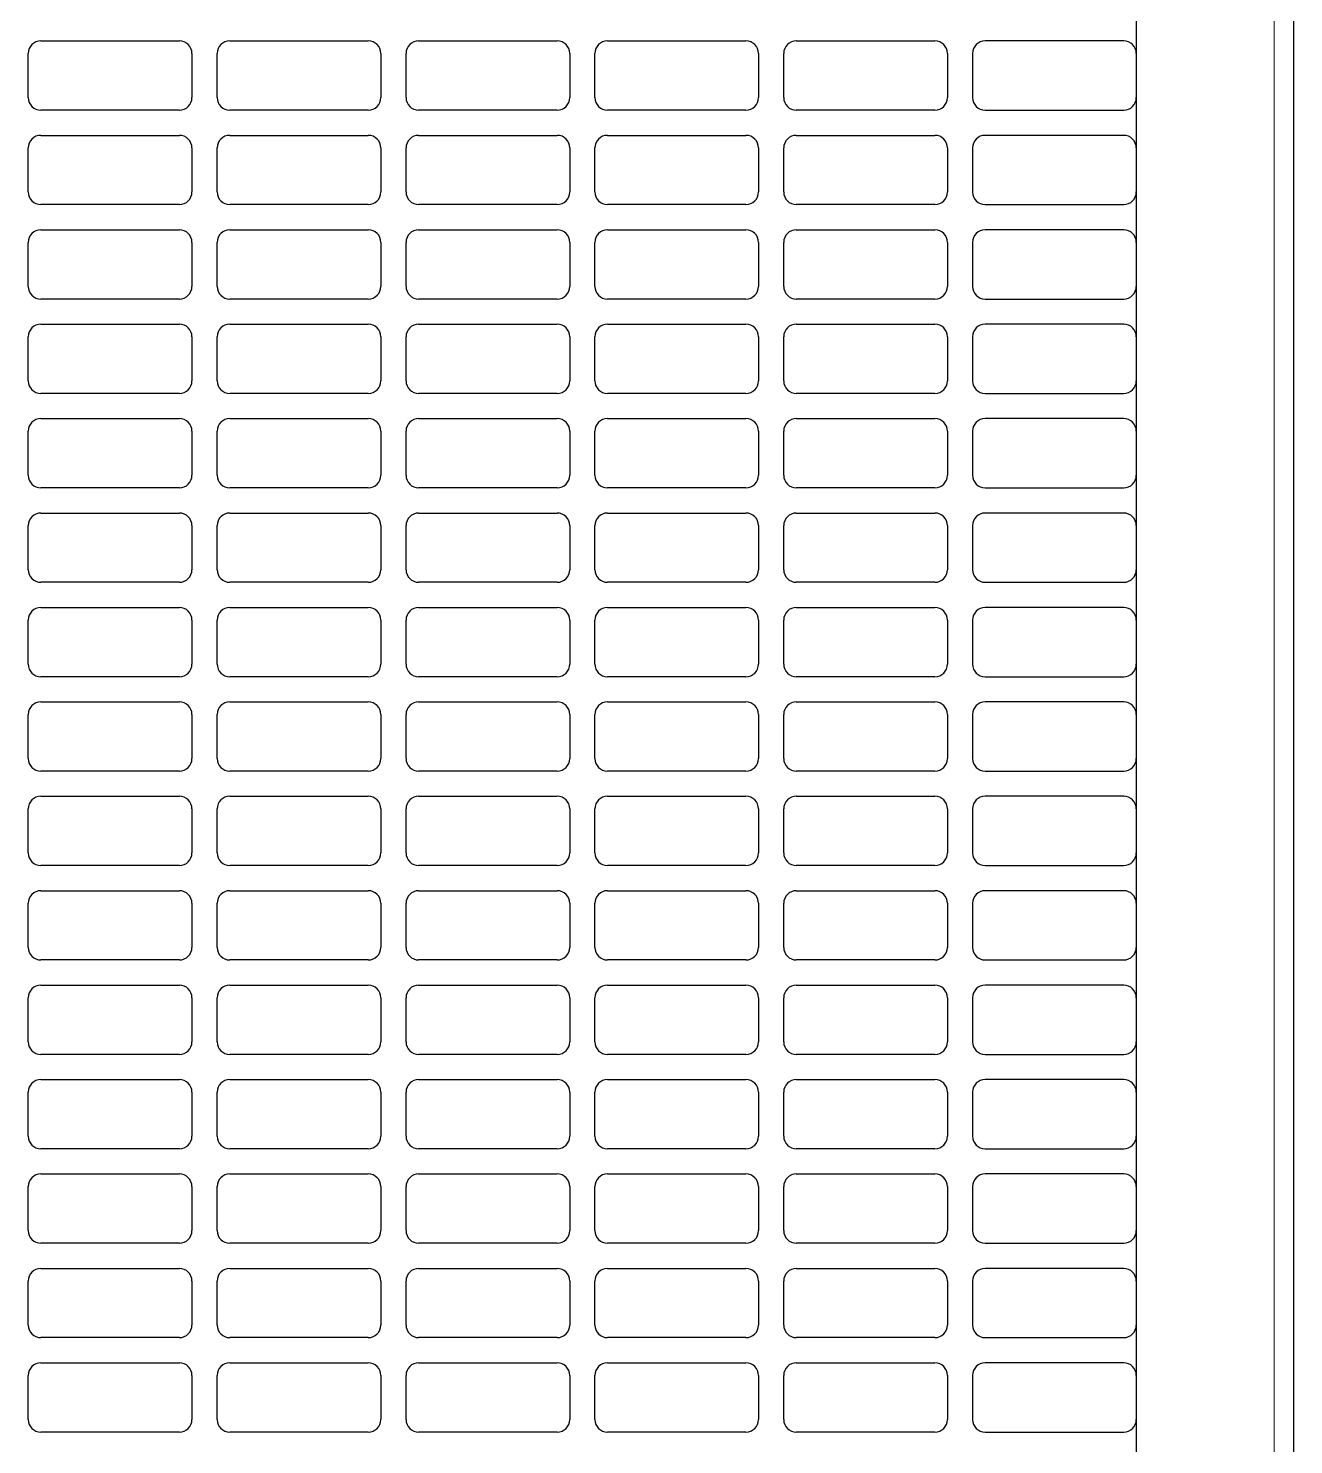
# Model space of a CAD drawing. Header units: millimetres. Extents: x -431 to 638, y -14 to 1990.
# Drawn here: x 372.8 to 573.8, y 339.2 to 564.2 of the extents above; entities that cross this region are included whole.
import ezdxf

# ---------------------------------------------------------------- set-up
doc = ezdxf.new("R2010")
doc.units = ezdxf.units.MM

msp = doc.modelspace()

# ---------------------------------------------------------------- linework, layer by layer
at = {"color": 7, "linetype": 'Continuous', "lineweight": 25}
for p, q in [((573.77, 1842.16), (573.77, 159.16)), ((548.77, 1812.96), (548.77, 159.16)), ((374.77, 562.16), (396.77, 562.16)), ((404.77, 562.16), (426.77, 562.16)), ((434.77, 562.16), (456.77, 562.16)), ((464.77, 562.16), (486.77, 562.16)), ((494.77, 562.16), (516.77, 562.16)), ((546.77, 562.16), (524.77, 562.16)), ((372.77, 553.16), (372.77, 560.16)), ((398.77, 560.16), (398.77, 553.16)), ((402.77, 553.16), (402.77, 560.16)), ((428.77, 560.16), (428.77, 553.16)), ((432.77, 553.16), (432.77, 560.16)), ((458.77, 560.16), (458.77, 553.16)), ((462.77, 553.16), (462.77, 560.16)), ((488.77, 560.16), (488.77, 553.16)), ((492.77, 553.16), (492.77, 560.16)), ((518.77, 560.16), (518.77, 553.16)), ((522.77, 560.16), (522.77, 553.16)), ((396.77, 551.16), (374.77, 551.16)), ((426.77, 551.16), (404.77, 551.16)), ((456.77, 551.16), (434.77, 551.16)), ((486.77, 551.16), (464.77, 551.16)), ((516.77, 551.16), (494.77, 551.16)), ((524.77, 551.16), (546.77, 551.16)), ((374.77, 547.16), (396.77, 547.16)), ((404.77, 547.16), (426.77, 547.16)), ((434.77, 547.16), (456.77, 547.16)), ((464.77, 547.16), (486.77, 547.16)), ((494.77, 547.16), (516.77, 547.16)), ((546.77, 547.16), (524.77, 547.16)), ((372.77, 538.16), (372.77, 545.16)), ((398.77, 545.16), (398.77, 538.16)), ((402.77, 538.16), (402.77, 545.16)), ((428.77, 545.16), (428.77, 538.16)), ((432.77, 538.16), (432.77, 545.16)), ((458.77, 545.16), (458.77, 538.16)), ((462.77, 538.16), (462.77, 545.16)), ((488.77, 545.16), (488.77, 538.16)), ((492.77, 538.16), (492.77, 545.16)), ((518.77, 545.16), (518.77, 538.16)), ((522.77, 545.16), (522.77, 538.16)), ((396.77, 536.16), (374.77, 536.16)), ((426.77, 536.16), (404.77, 536.16)), ((456.77, 536.16), (434.77, 536.16)), ((486.77, 536.16), (464.77, 536.16)), ((516.77, 536.16), (494.77, 536.16)), ((524.77, 536.16), (546.77, 536.16)), ((374.77, 532.16), (396.77, 532.16)), ((404.77, 532.16), (426.77, 532.16)), ((434.77, 532.16), (456.77, 532.16)), ((464.77, 532.16), (486.77, 532.16)), ((494.77, 532.16), (516.77, 532.16)), ((546.77, 532.16), (524.77, 532.16)), ((372.77, 523.16), (372.77, 530.16)), ((398.77, 530.16), (398.77, 523.16)), ((402.77, 523.16), (402.77, 530.16)), ((428.77, 530.16), (428.77, 523.16)), ((432.77, 523.16), (432.77, 530.16)), ((458.77, 530.16), (458.77, 523.16)), ((462.77, 523.16), (462.77, 530.16)), ((488.77, 530.16), (488.77, 523.16)), ((492.77, 523.16), (492.77, 530.16)), ((518.77, 530.16), (518.77, 523.16)), ((522.77, 530.16), (522.77, 523.16)), ((396.77, 521.16), (374.77, 521.16)), ((426.77, 521.16), (404.77, 521.16)), ((456.77, 521.16), (434.77, 521.16)), ((486.77, 521.16), (464.77, 521.16)), ((516.77, 521.16), (494.77, 521.16)), ((524.77, 521.16), (546.77, 521.16)), ((374.77, 517.16), (396.77, 517.16)), ((404.77, 517.16), (426.77, 517.16)), ((434.77, 517.16), (456.77, 517.16)), ((464.77, 517.16), (486.77, 517.16)), ((494.77, 517.16), (516.77, 517.16)), ((546.77, 517.16), (524.77, 517.16)), ((372.77, 508.16), (372.77, 515.16)), ((398.77, 515.16), (398.77, 508.16)), ((402.77, 508.16), (402.77, 515.16)), ((428.77, 515.16), (428.77, 508.16)), ((432.77, 508.16), (432.77, 515.16)), ((458.77, 515.16), (458.77, 508.16)), ((462.77, 508.16), (462.77, 515.16)), ((488.77, 515.16), (488.77, 508.16)), ((492.77, 508.16), (492.77, 515.16)), ((518.77, 515.16), (518.77, 508.16)), ((522.77, 515.16), (522.77, 508.16)), ((396.77, 506.16), (374.77, 506.16)), ((426.77, 506.16), (404.77, 506.16)), ((456.77, 506.16), (434.77, 506.16)), ((486.77, 506.16), (464.77, 506.16)), ((516.77, 506.16), (494.77, 506.16)), ((524.77, 506.16), (546.77, 506.16)), ((374.77, 502.16), (396.77, 502.16)), ((404.77, 502.16), (426.77, 502.16)), ((434.77, 502.16), (456.77, 502.16)), ((464.77, 502.16), (486.77, 502.16)), ((494.77, 502.16), (516.77, 502.16)), ((546.77, 502.16), (524.77, 502.16)), ((372.77, 493.16), (372.77, 500.16)), ((398.77, 500.16), (398.77, 493.16)), ((402.77, 493.16), (402.77, 500.16)), ((428.77, 500.16), (428.77, 493.16)), ((432.77, 493.16), (432.77, 500.16)), ((458.77, 500.16), (458.77, 493.16)), ((462.77, 493.16), (462.77, 500.16)), ((488.77, 500.16), (488.77, 493.16)), ((492.77, 493.16), (492.77, 500.16)), ((518.77, 500.16), (518.77, 493.16)), ((522.77, 500.16), (522.77, 493.16)), ((396.77, 491.16), (374.77, 491.16)), ((426.77, 491.16), (404.77, 491.16)), ((456.77, 491.16), (434.77, 491.16)), ((486.77, 491.16), (464.77, 491.16)), ((516.77, 491.16), (494.77, 491.16)), ((524.77, 491.16), (546.77, 491.16)), ((374.77, 487.16), (396.77, 487.16)), ((404.77, 487.16), (426.77, 487.16)), ((434.77, 487.16), (456.77, 487.16)), ((464.77, 487.16), (486.77, 487.16)), ((494.77, 487.16), (516.77, 487.16)), ((546.77, 487.16), (524.77, 487.16)), ((372.77, 478.16), (372.77, 485.16)), ((398.77, 485.16), (398.77, 478.16)), ((402.77, 478.16), (402.77, 485.16)), ((428.77, 485.16), (428.77, 478.16)), ((432.77, 478.16), (432.77, 485.16)), ((458.77, 485.16), (458.77, 478.16)), ((462.77, 478.16), (462.77, 485.16)), ((488.77, 485.16), (488.77, 478.16)), ((492.77, 478.16), (492.77, 485.16)), ((518.77, 485.16), (518.77, 478.16)), ((522.77, 485.16), (522.77, 478.16)), ((396.77, 476.16), (374.77, 476.16)), ((426.77, 476.16), (404.77, 476.16)), ((456.77, 476.16), (434.77, 476.16)), ((486.77, 476.16), (464.77, 476.16)), ((516.77, 476.16), (494.77, 476.16)), ((524.77, 476.16), (546.77, 476.16)), ((374.77, 472.16), (396.77, 472.16)), ((404.77, 472.16), (426.77, 472.16)), ((434.77, 472.16), (456.77, 472.16)), ((464.77, 472.16), (486.77, 472.16)), ((494.77, 472.16), (516.77, 472.16)), ((546.77, 472.16), (524.77, 472.16)), ((372.77, 463.16), (372.77, 470.16)), ((398.77, 470.16), (398.77, 463.16)), ((402.77, 463.16), (402.77, 470.16)), ((428.77, 470.16), (428.77, 463.16)), ((432.77, 463.16), (432.77, 470.16)), ((458.77, 470.16), (458.77, 463.16)), ((462.77, 463.16), (462.77, 470.16)), ((488.77, 470.16), (488.77, 463.16)), ((492.77, 463.16), (492.77, 470.16)), ((518.77, 470.16), (518.77, 463.16)), ((522.77, 470.16), (522.77, 463.16)), ((396.77, 461.16), (374.77, 461.16)), ((426.77, 461.16), (404.77, 461.16)), ((456.77, 461.16), (434.77, 461.16)), ((486.77, 461.16), (464.77, 461.16)), ((516.77, 461.16), (494.77, 461.16)), ((524.77, 461.16), (546.77, 461.16)), ((374.77, 457.16), (396.77, 457.16)), ((404.77, 457.16), (426.77, 457.16)), ((434.77, 457.16), (456.77, 457.16)), ((464.77, 457.16), (486.77, 457.16)), ((494.77, 457.16), (516.77, 457.16)), ((546.77, 457.16), (524.77, 457.16)), ((372.77, 448.16), (372.77, 455.16)), ((398.77, 455.16), (398.77, 448.16)), ((402.77, 448.16), (402.77, 455.16)), ((428.77, 455.16), (428.77, 448.16)), ((432.77, 448.16), (432.77, 455.16)), ((458.77, 455.16), (458.77, 448.16)), ((462.77, 448.16), (462.77, 455.16)), ((488.77, 455.16), (488.77, 448.16)), ((492.77, 448.16), (492.77, 455.16)), ((518.77, 455.16), (518.77, 448.16)), ((522.77, 455.16), (522.77, 448.16)), ((396.77, 446.16), (374.77, 446.16)), ((426.77, 446.16), (404.77, 446.16)), ((456.77, 446.16), (434.77, 446.16)), ((486.77, 446.16), (464.77, 446.16)), ((516.77, 446.16), (494.77, 446.16)), ((524.77, 446.16), (546.77, 446.16)), ((374.77, 442.16), (396.77, 442.16)), ((404.77, 442.16), (426.77, 442.16)), ((434.77, 442.16), (456.77, 442.16)), ((464.77, 442.16), (486.77, 442.16)), ((494.77, 442.16), (516.77, 442.16)), ((546.77, 442.16), (524.77, 442.16)), ((372.77, 433.16), (372.77, 440.16)), ((398.77, 440.16), (398.77, 433.16)), ((402.77, 433.16), (402.77, 440.16)), ((428.77, 440.16), (428.77, 433.16)), ((432.77, 433.16), (432.77, 440.16)), ((458.77, 440.16), (458.77, 433.16)), ((462.77, 433.16), (462.77, 440.16)), ((488.77, 440.16), (488.77, 433.16)), ((492.77, 433.16), (492.77, 440.16)), ((518.77, 440.16), (518.77, 433.16)), ((522.77, 440.16), (522.77, 433.16)), ((396.77, 431.16), (374.77, 431.16)), ((426.77, 431.16), (404.77, 431.16)), ((456.77, 431.16), (434.77, 431.16)), ((486.77, 431.16), (464.77, 431.16)), ((516.77, 431.16), (494.77, 431.16)), ((524.77, 431.16), (546.77, 431.16)), ((374.77, 427.16), (396.77, 427.16)), ((404.77, 427.16), (426.77, 427.16)), ((434.77, 427.16), (456.77, 427.16)), ((464.77, 427.16), (486.77, 427.16)), ((494.77, 427.16), (516.77, 427.16)), ((546.77, 427.16), (524.77, 427.16)), ((372.77, 418.16), (372.77, 425.16)), ((398.77, 425.16), (398.77, 418.16)), ((402.77, 418.16), (402.77, 425.16)), ((428.77, 425.16), (428.77, 418.16)), ((432.77, 418.16), (432.77, 425.16)), ((458.77, 425.16), (458.77, 418.16)), ((462.77, 418.16), (462.77, 425.16)), ((488.77, 425.16), (488.77, 418.16)), ((492.77, 418.16), (492.77, 425.16)), ((518.77, 425.16), (518.77, 418.16)), ((522.77, 425.16), (522.77, 418.16)), ((396.77, 416.16), (374.77, 416.16)), ((426.77, 416.16), (404.77, 416.16)), ((456.77, 416.16), (434.77, 416.16)), ((486.77, 416.16), (464.77, 416.16)), ((516.77, 416.16), (494.77, 416.16)), ((524.77, 416.16), (546.77, 416.16)), ((374.77, 412.16), (396.77, 412.16)), ((404.77, 412.16), (426.77, 412.16)), ((434.77, 412.16), (456.77, 412.16)), ((464.77, 412.16), (486.77, 412.16)), ((494.77, 412.16), (516.77, 412.16)), ((546.77, 412.16), (524.77, 412.16)), ((372.77, 403.16), (372.77, 410.16)), ((398.77, 410.16), (398.77, 403.16)), ((402.77, 403.16), (402.77, 410.16)), ((428.77, 410.16), (428.77, 403.16)), ((432.77, 403.16), (432.77, 410.16)), ((458.77, 410.16), (458.77, 403.16)), ((462.77, 403.16), (462.77, 410.16)), ((488.77, 410.16), (488.77, 403.16)), ((492.77, 403.16), (492.77, 410.16)), ((518.77, 410.16), (518.77, 403.16)), ((522.77, 410.16), (522.77, 403.16)), ((396.77, 401.16), (374.77, 401.16)), ((426.77, 401.16), (404.77, 401.16)), ((456.77, 401.16), (434.77, 401.16)), ((486.77, 401.16), (464.77, 401.16)), ((516.77, 401.16), (494.77, 401.16)), ((524.77, 401.16), (546.77, 401.16)), ((374.77, 397.16), (396.77, 397.16)), ((404.77, 397.16), (426.77, 397.16)), ((434.77, 397.16), (456.77, 397.16)), ((464.77, 397.16), (486.77, 397.16)), ((494.77, 397.16), (516.77, 397.16)), ((546.77, 397.16), (524.77, 397.16)), ((372.77, 388.16), (372.77, 395.16)), ((398.77, 395.16), (398.77, 388.16)), ((402.77, 388.16), (402.77, 395.16)), ((428.77, 395.16), (428.77, 388.16)), ((432.77, 388.16), (432.77, 395.16)), ((458.77, 395.16), (458.77, 388.16)), ((462.77, 388.16), (462.77, 395.16)), ((488.77, 395.16), (488.77, 388.16)), ((492.77, 388.16), (492.77, 395.16)), ((518.77, 395.16), (518.77, 388.16)), ((522.77, 395.16), (522.77, 388.16)), ((396.77, 386.16), (374.77, 386.16)), ((426.77, 386.16), (404.77, 386.16)), ((456.77, 386.16), (434.77, 386.16)), ((486.77, 386.16), (464.77, 386.16)), ((516.77, 386.16), (494.77, 386.16)), ((524.77, 386.16), (546.77, 386.16)), ((374.77, 382.16), (396.77, 382.16)), ((404.77, 382.16), (426.77, 382.16)), ((434.77, 382.16), (456.77, 382.16)), ((464.77, 382.16), (486.77, 382.16)), ((494.77, 382.16), (516.77, 382.16)), ((546.77, 382.16), (524.77, 382.16)), ((372.77, 373.16), (372.77, 380.16)), ((398.77, 380.16), (398.77, 373.16)), ((402.77, 373.16), (402.77, 380.16)), ((428.77, 380.16), (428.77, 373.16)), ((432.77, 373.16), (432.77, 380.16)), ((458.77, 380.16), (458.77, 373.16)), ((462.77, 373.16), (462.77, 380.16)), ((488.77, 380.16), (488.77, 373.16)), ((492.77, 373.16), (492.77, 380.16)), ((518.77, 380.16), (518.77, 373.16)), ((522.77, 380.16), (522.77, 373.16)), ((396.77, 371.16), (374.77, 371.16)), ((426.77, 371.16), (404.77, 371.16)), ((456.77, 371.16), (434.77, 371.16)), ((486.77, 371.16), (464.77, 371.16)), ((516.77, 371.16), (494.77, 371.16)), ((524.77, 371.16), (546.77, 371.16)), ((374.77, 367.16), (396.77, 367.16)), ((404.77, 367.16), (426.77, 367.16)), ((434.77, 367.16), (456.77, 367.16)), ((464.77, 367.16), (486.77, 367.16)), ((494.77, 367.16), (516.77, 367.16)), ((546.77, 367.16), (524.77, 367.16)), ((372.77, 358.16), (372.77, 365.16)), ((398.77, 365.16), (398.77, 358.16)), ((402.77, 358.16), (402.77, 365.16)), ((428.77, 365.16), (428.77, 358.16)), ((432.77, 358.16), (432.77, 365.16)), ((458.77, 365.16), (458.77, 358.16)), ((462.77, 358.16), (462.77, 365.16)), ((488.77, 365.16), (488.77, 358.16)), ((492.77, 358.16), (492.77, 365.16)), ((518.77, 365.16), (518.77, 358.16)), ((522.77, 365.16), (522.77, 358.16)), ((396.77, 356.16), (374.77, 356.16)), ((426.77, 356.16), (404.77, 356.16)), ((456.77, 356.16), (434.77, 356.16)), ((486.77, 356.16), (464.77, 356.16)), ((516.77, 356.16), (494.77, 356.16)), ((524.77, 356.16), (546.77, 356.16)), ((374.77, 352.16), (396.77, 352.16)), ((404.77, 352.16), (426.77, 352.16)), ((434.77, 352.16), (456.77, 352.16)), ((464.77, 352.16), (486.77, 352.16)), ((494.77, 352.16), (516.77, 352.16)), ((546.77, 352.16), (524.77, 352.16)), ((372.77, 343.16), (372.77, 350.16)), ((398.77, 350.16), (398.77, 343.16)), ((402.77, 343.16), (402.77, 350.16)), ((428.77, 350.16), (428.77, 343.16)), ((432.77, 343.16), (432.77, 350.16)), ((458.77, 350.16), (458.77, 343.16)), ((462.77, 343.16), (462.77, 350.16)), ((488.77, 350.16), (488.77, 343.16)), ((492.77, 343.16), (492.77, 350.16)), ((518.77, 350.16), (518.77, 343.16)), ((522.77, 350.16), (522.77, 343.16)), ((396.77, 341.16), (374.77, 341.16)), ((426.77, 341.16), (404.77, 341.16)), ((456.77, 341.16), (434.77, 341.16)), ((486.77, 341.16), (464.77, 341.16)), ((516.77, 341.16), (494.77, 341.16)), ((524.77, 341.16), (546.77, 341.16))]:
    msp.add_line(p, q, dxfattribs=at)
at = {"color": 8, "linetype": 'Continuous', "lineweight": 18}
msp.add_line((570.67, 1812.96), (570.67, 159.16), dxfattribs=at)
at = {"color": 7, "linetype": 'Continuous', "lineweight": 25}
for centre, start, end in [((374.77, 560.16), 90, 180), ((396.77, 560.16), 0, 90), ((404.77, 560.16), 90, 180), ((426.77, 560.16), 0, 90), ((434.77, 560.16), 90, 180), ((456.77, 560.16), 0, 90), ((464.77, 560.16), 90, 180), ((486.77, 560.16), 0, 90), ((494.77, 560.16), 90, 180), ((516.77, 560.16), 0, 90), ((524.77, 560.16), 90, 180), ((546.77, 560.16), 0, 90), ((374.77, 553.16), 180, 270), ((396.77, 553.16), 270, 0), ((404.77, 553.16), 180, 270), ((426.77, 553.16), 270, 0), ((434.77, 553.16), 180, 270), ((456.77, 553.16), 270, 0), ((464.77, 553.16), 180, 270), ((486.77, 553.16), 270, 0), ((494.77, 553.16), 180, 270), ((516.77, 553.16), 270, 0), ((524.77, 553.16), 180, 270), ((546.77, 553.16), 270, 0), ((374.77, 545.16), 90, 180), ((396.77, 545.16), 0, 90), ((404.77, 545.16), 90, 180), ((426.77, 545.16), 0, 90), ((434.77, 545.16), 90, 180), ((456.77, 545.16), 0, 90), ((464.77, 545.16), 90, 180), ((486.77, 545.16), 0, 90), ((494.77, 545.16), 90, 180), ((516.77, 545.16), 0, 90), ((524.77, 545.16), 90, 180), ((546.77, 545.16), 0, 90), ((374.77, 538.16), 180, 270), ((396.77, 538.16), 270, 0), ((404.77, 538.16), 180, 270), ((426.77, 538.16), 270, 0), ((434.77, 538.16), 180, 270), ((456.77, 538.16), 270, 0), ((464.77, 538.16), 180, 270), ((486.77, 538.16), 270, 0), ((494.77, 538.16), 180, 270), ((516.77, 538.16), 270, 0), ((524.77, 538.16), 180, 270), ((546.77, 538.16), 270, 0), ((374.77, 530.16), 90, 180), ((396.77, 530.16), 0, 90), ((404.77, 530.16), 90, 180), ((426.77, 530.16), 0, 90), ((434.77, 530.16), 90, 180), ((456.77, 530.16), 0, 90), ((464.77, 530.16), 90, 180), ((486.77, 530.16), 0, 90), ((494.77, 530.16), 90, 180), ((516.77, 530.16), 0, 90), ((524.77, 530.16), 90, 180), ((546.77, 530.16), 0, 90), ((374.77, 523.16), 180, 270), ((396.77, 523.16), 270, 0), ((404.77, 523.16), 180, 270), ((426.77, 523.16), 270, 0), ((434.77, 523.16), 180, 270), ((456.77, 523.16), 270, 0), ((464.77, 523.16), 180, 270), ((486.77, 523.16), 270, 0), ((494.77, 523.16), 180, 270), ((516.77, 523.16), 270, 0), ((524.77, 523.16), 180, 270), ((546.77, 523.16), 270, 0), ((374.77, 515.16), 90, 180), ((396.77, 515.16), 0, 90), ((404.77, 515.16), 90, 180), ((426.77, 515.16), 0, 90), ((434.77, 515.16), 90, 180), ((456.77, 515.16), 0, 90), ((464.77, 515.16), 90, 180), ((486.77, 515.16), 0, 90), ((494.77, 515.16), 90, 180), ((516.77, 515.16), 0, 90), ((524.77, 515.16), 90, 180), ((546.77, 515.16), 0, 90), ((374.77, 508.16), 180, 270), ((396.77, 508.16), 270, 0), ((404.77, 508.16), 180, 270), ((426.77, 508.16), 270, 0), ((434.77, 508.16), 180, 270), ((456.77, 508.16), 270, 0), ((464.77, 508.16), 180, 270), ((486.77, 508.16), 270, 0), ((494.77, 508.16), 180, 270), ((516.77, 508.16), 270, 0), ((524.77, 508.16), 180, 270), ((546.77, 508.16), 270, 0), ((374.77, 500.16), 90, 180), ((396.77, 500.16), 0, 90), ((404.77, 500.16), 90, 180), ((426.77, 500.16), 0, 90), ((434.77, 500.16), 90, 180), ((456.77, 500.16), 0, 90), ((464.77, 500.16), 90, 180), ((486.77, 500.16), 0, 90), ((494.77, 500.16), 90, 180), ((516.77, 500.16), 0, 90), ((524.77, 500.16), 90, 180), ((546.77, 500.16), 0, 90), ((374.77, 493.16), 180, 270), ((396.77, 493.16), 270, 360), ((404.77, 493.16), 180, 270), ((426.77, 493.16), 270, 0), ((434.77, 493.16), 180, 270), ((456.77, 493.16), 270, 0), ((464.77, 493.16), 180, 270), ((486.77, 493.16), 270, 360), ((494.77, 493.16), 180, 270), ((516.77, 493.16), 270, 360), ((524.77, 493.16), 180, 270), ((546.77, 493.16), 270, 0), ((374.77, 485.16), 90, 180), ((396.77, 485.16), 0, 90), ((404.77, 485.16), 90, 180), ((426.77, 485.16), 0, 90), ((434.77, 485.16), 90, 180), ((456.77, 485.16), 0, 90), ((464.77, 485.16), 90, 180), ((486.77, 485.16), 0, 90), ((494.77, 485.16), 90, 180), ((516.77, 485.16), 0, 90), ((524.77, 485.16), 90, 180), ((546.77, 485.16), 0, 90), ((374.77, 478.16), 180, 270), ((396.77, 478.16), 270, 0), ((404.77, 478.16), 180, 270), ((426.77, 478.16), 270, 0), ((434.77, 478.16), 180, 270), ((456.77, 478.16), 270, 0), ((464.77, 478.16), 180, 270), ((486.77, 478.16), 270, 0), ((494.77, 478.16), 180, 270), ((516.77, 478.16), 270, 0), ((524.77, 478.16), 180, 270), ((546.77, 478.16), 270, 0), ((374.77, 470.16), 90, 180), ((396.77, 470.16), 0, 90), ((404.77, 470.16), 90, 180), ((426.77, 470.16), 0, 90), ((434.77, 470.16), 90, 180), ((456.77, 470.16), 0, 90), ((464.77, 470.16), 90, 180), ((486.77, 470.16), 0, 90), ((494.77, 470.16), 90, 180), ((516.77, 470.16), 0, 90), ((524.77, 470.16), 90, 180), ((546.77, 470.16), 0, 90), ((374.77, 463.16), 180, 270), ((396.77, 463.16), 270, 360), ((404.77, 463.16), 180, 270), ((426.77, 463.16), 270, 0), ((434.77, 463.16), 180, 270), ((456.77, 463.16), 270, 0), ((464.77, 463.16), 180, 270), ((486.77, 463.16), 270, 360), ((494.77, 463.16), 180, 270), ((516.77, 463.16), 270, 360), ((524.77, 463.16), 180, 270), ((546.77, 463.16), 270, 0), ((374.77, 455.16), 90, 180), ((396.77, 455.16), 0, 90), ((404.77, 455.16), 90, 180), ((426.77, 455.16), 0, 90), ((434.77, 455.16), 90, 180), ((456.77, 455.16), 0, 90), ((464.77, 455.16), 90, 180), ((486.77, 455.16), 0, 90), ((494.77, 455.16), 90, 180), ((516.77, 455.16), 0, 90), ((524.77, 455.16), 90, 180), ((546.77, 455.16), 0, 90), ((374.77, 448.16), 180, 270), ((396.77, 448.16), 270, 0), ((404.77, 448.16), 180, 270), ((426.77, 448.16), 270, 0), ((434.77, 448.16), 180, 270), ((456.77, 448.16), 270, 0), ((464.77, 448.16), 180, 270), ((486.77, 448.16), 270, 0), ((494.77, 448.16), 180, 270), ((516.77, 448.16), 270, 0), ((524.77, 448.16), 180, 270), ((546.77, 448.16), 270, 0), ((374.77, 440.16), 90, 180), ((396.77, 440.16), 0, 90), ((404.77, 440.16), 90, 180), ((426.77, 440.16), 0, 90), ((434.77, 440.16), 90, 180), ((456.77, 440.16), 0, 90), ((464.77, 440.16), 90, 180), ((486.77, 440.16), 0, 90), ((494.77, 440.16), 90, 180), ((516.77, 440.16), 0, 90), ((524.77, 440.16), 90, 180), ((546.77, 440.16), 0, 90), ((374.77, 433.16), 180, 270), ((396.77, 433.16), 270, 360), ((404.77, 433.16), 180, 270), ((426.77, 433.16), 270, 0), ((434.77, 433.16), 180, 270), ((456.77, 433.16), 270, 0), ((464.77, 433.16), 180, 270), ((486.77, 433.16), 270, 360), ((494.77, 433.16), 180, 270), ((516.77, 433.16), 270, 360), ((524.77, 433.16), 180, 270), ((546.77, 433.16), 270, 0), ((374.77, 425.16), 90, 180), ((396.77, 425.16), 0, 90), ((404.77, 425.16), 90, 180), ((426.77, 425.16), 0, 90), ((434.77, 425.16), 90, 180), ((456.77, 425.16), 0, 90), ((464.77, 425.16), 90, 180), ((486.77, 425.16), 0, 90), ((494.77, 425.16), 90, 180), ((516.77, 425.16), 0, 90), ((524.77, 425.16), 90, 180), ((546.77, 425.16), 0, 90), ((374.77, 418.16), 180, 270), ((396.77, 418.16), 270, 0), ((404.77, 418.16), 180, 270), ((426.77, 418.16), 270, 0), ((434.77, 418.16), 180, 270), ((456.77, 418.16), 270, 0), ((464.77, 418.16), 180, 270), ((486.77, 418.16), 270, 0), ((494.77, 418.16), 180, 270), ((516.77, 418.16), 270, 0), ((524.77, 418.16), 180, 270), ((546.77, 418.16), 270, 0), ((374.77, 410.16), 90, 180), ((396.77, 410.16), 0, 90), ((404.77, 410.16), 90, 180), ((426.77, 410.16), 0, 90), ((434.77, 410.16), 90, 180), ((456.77, 410.16), 0, 90), ((464.77, 410.16), 90, 180), ((486.77, 410.16), 0, 90), ((494.77, 410.16), 90, 180), ((516.77, 410.16), 0, 90), ((524.77, 410.16), 90, 180), ((546.77, 410.16), 0, 90), ((374.77, 403.16), 180, 270), ((396.77, 403.16), 270, 0), ((404.77, 403.16), 180, 270), ((426.77, 403.16), 270, 0), ((434.77, 403.16), 180, 270), ((456.77, 403.16), 270, 0), ((464.77, 403.16), 180, 270), ((486.77, 403.16), 270, 0), ((494.77, 403.16), 180, 270), ((516.77, 403.16), 270, 0), ((524.77, 403.16), 180, 270), ((546.77, 403.16), 270, 0), ((374.77, 395.16), 90, 180), ((396.77, 395.16), 0, 90), ((404.77, 395.16), 90, 180), ((426.77, 395.16), 0, 90), ((434.77, 395.16), 90, 180), ((456.77, 395.16), 0, 90), ((464.77, 395.16), 90, 180), ((486.77, 395.16), 0, 90), ((494.77, 395.16), 90, 180), ((516.77, 395.16), 0, 90), ((524.77, 395.16), 90, 180), ((546.77, 395.16), 0, 90), ((374.77, 388.16), 180, 270), ((396.77, 388.16), 270, 0), ((404.77, 388.16), 180, 270), ((426.77, 388.16), 270, 0), ((434.77, 388.16), 180, 270), ((456.77, 388.16), 270, 0), ((464.77, 388.16), 180, 270), ((486.77, 388.16), 270, 0), ((494.77, 388.16), 180, 270), ((516.77, 388.16), 270, 0), ((524.77, 388.16), 180, 270), ((546.77, 388.16), 270, 0), ((374.77, 380.16), 90, 180), ((396.77, 380.16), 0, 90), ((404.77, 380.16), 90, 180), ((426.77, 380.16), 0, 90), ((434.77, 380.16), 90, 180), ((456.77, 380.16), 0, 90), ((464.77, 380.16), 90, 180), ((486.77, 380.16), 0, 90), ((494.77, 380.16), 90, 180), ((516.77, 380.16), 0, 90), ((524.77, 380.16), 90, 180), ((546.77, 380.16), 0, 90), ((374.77, 373.16), 180, 270), ((396.77, 373.16), 270, 0), ((404.77, 373.16), 180, 270), ((426.77, 373.16), 270, 0), ((434.77, 373.16), 180, 270), ((456.77, 373.16), 270, 0), ((464.77, 373.16), 180, 270), ((486.77, 373.16), 270, 0), ((494.77, 373.16), 180, 270), ((516.77, 373.16), 270, 0), ((524.77, 373.16), 180, 270), ((546.77, 373.16), 270, 0), ((374.77, 365.16), 90, 180), ((396.77, 365.16), 0, 90), ((404.77, 365.16), 90, 180), ((426.77, 365.16), 0, 90), ((434.77, 365.16), 90, 180), ((456.77, 365.16), 0, 90), ((464.77, 365.16), 90, 180), ((486.77, 365.16), 0, 90), ((494.77, 365.16), 90, 180), ((516.77, 365.16), 0, 90), ((524.77, 365.16), 90, 180), ((546.77, 365.16), 0, 90), ((374.77, 358.16), 180, 270), ((396.77, 358.16), 270, 0), ((404.77, 358.16), 180, 270), ((426.77, 358.16), 270, 0), ((434.77, 358.16), 180, 270), ((456.77, 358.16), 270, 0), ((464.77, 358.16), 180, 270), ((486.77, 358.16), 270, 0), ((494.77, 358.16), 180, 270), ((516.77, 358.16), 270, 0), ((524.77, 358.16), 180, 270), ((546.77, 358.16), 270, 0), ((374.77, 350.16), 90, 180), ((396.77, 350.16), 0, 90), ((404.77, 350.16), 90, 180), ((426.77, 350.16), 0, 90), ((434.77, 350.16), 90, 180), ((456.77, 350.16), 0, 90), ((464.77, 350.16), 90, 180), ((486.77, 350.16), 0, 90), ((494.77, 350.16), 90, 180), ((516.77, 350.16), 0, 90), ((524.77, 350.16), 90, 180), ((546.77, 350.16), 0, 90), ((374.77, 343.16), 180, 270), ((396.77, 343.16), 270, 0), ((404.77, 343.16), 180, 270), ((426.77, 343.16), 270, 0), ((434.77, 343.16), 180, 270), ((456.77, 343.16), 270, 0), ((464.77, 343.16), 180, 270), ((486.77, 343.16), 270, 0), ((494.77, 343.16), 180, 270), ((516.77, 343.16), 270, 0), ((524.77, 343.16), 180, 270), ((546.77, 343.16), 270, 0)]:
    msp.add_arc(centre, 2, start, end, dxfattribs=at)

doc.saveas('drawing.dxf')
